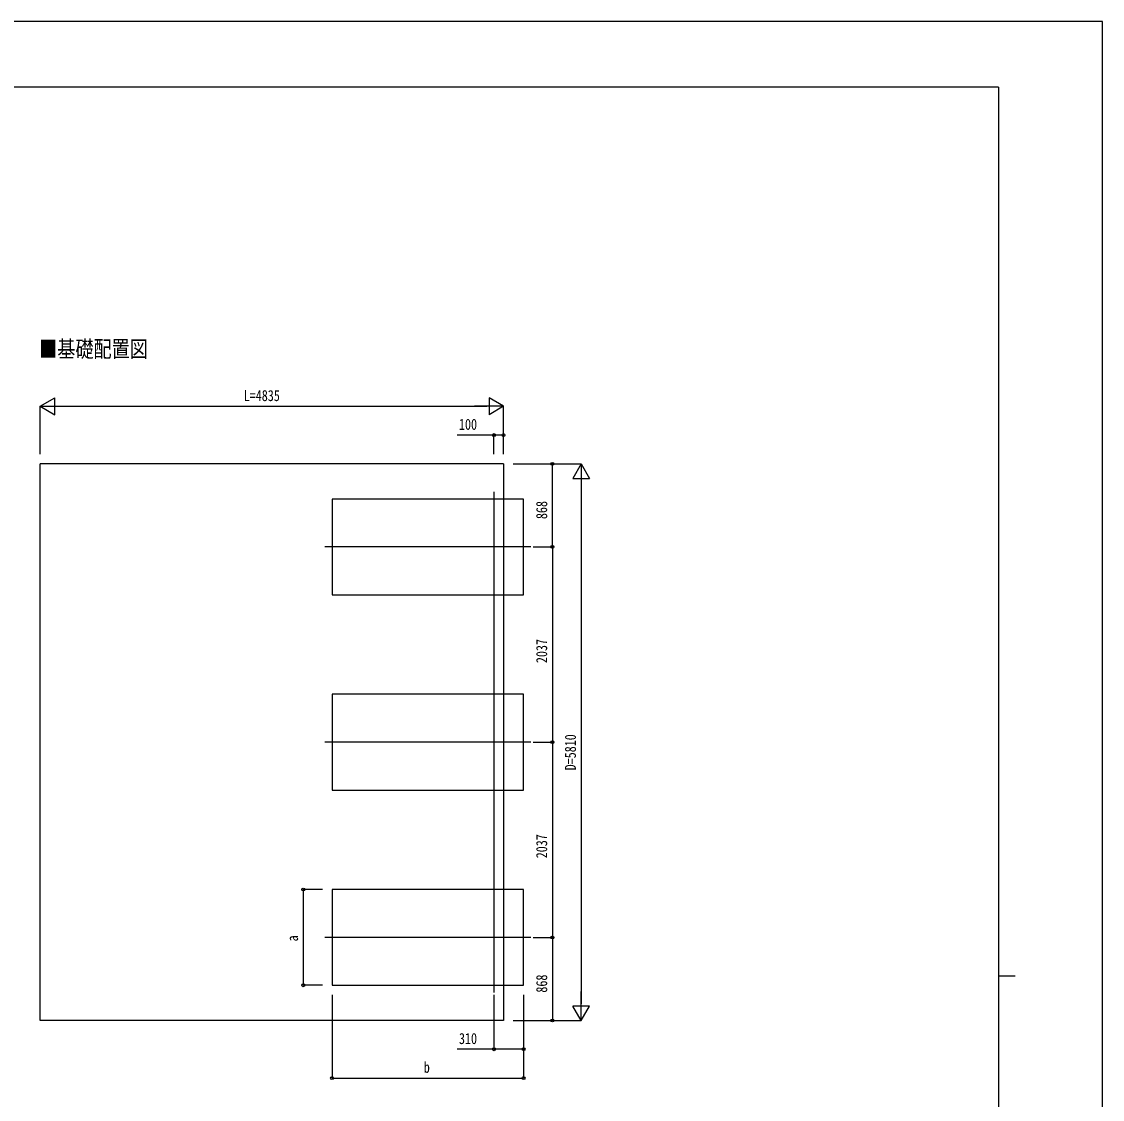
# Model space of a CAD drawing. Units: millimetres, scale not verified. Extents: x -14718 to 14718, y -10395 to 10395.
# Drawn here: x 3438 to 14718, y -853 to 10395 of the extents above; entities that cross this region are included whole.
import ezdxf
from ezdxf.enums import TextEntityAlignment as Align

# ---------------------------------------------------------------- set-up
doc = ezdxf.new("R2010")
doc.units = ezdxf.units.MM
doc.header["$LTSCALE"] = 40
for name, color, linetype in [('0-2_USER1', 3, 'Continuous'), ('0-3_YKK_12', 2, 'Continuous'), ('0-5_YKK_A1', 4, 'Continuous'), ('0-6_YKK_D', 6, 'Continuous'), ('0-7_YKK_ZWAK', 7, 'Continuous')]:
    doc.layers.add(name, color=color, linetype=linetype)
doc.styles.add('ＭＳ ゴシック', font='')
doc.styles.get('ＭＳ ゴシック').set_extended_font_data('MS Gothic')

msp = doc.modelspace()

# ---------------------------------------------------------------- linework, layer by layer
at = {"layer": '0-3_YKK_12'}
for p, q in [((8367.57, 5487.17), (8367.57, 263.17)), ((8752.57, 4912.17), (6602.57, 4912.17)), ((8752.57, 2875.17), (6602.57, 2875.17)), ((8752.57, 838.17), (6602.57, 838.17))]:
    msp.add_line(p, q, dxfattribs=at)
at = {"layer": '0-5_YKK_A1'}
for p, q in [((3632.57, -30.83), (3632.57, 5780.17)), ((8467.57, 5780.17), (3632.57, 5780.17)), ((8467.57, 5780.17), (8467.57, -29.83)), ((8467.57, -29.83), (3632.57, -29.83))]:
    msp.add_line(p, q, dxfattribs=at)
for points in [[(6677.57, 5412.17), (6677.57, 4412.17), (8677.57, 4412.17), (8677.57, 5412.17)], [(6677.57, 3375.17), (6677.57, 2375.17), (8677.57, 2375.17), (8677.57, 3375.17)], [(6677.57, 1338.17), (6677.57, 338.17), (8677.57, 338.17), (8677.57, 1338.17)]]:
    msp.add_lwpolyline(points, close=True, dxfattribs=at)
at = {"layer": '0-6_YKK_D'}
for p, q in [((3632.57, 6380.17), (3784.12, 6467.67)), ((3784.12, 6292.67), (3784.12, 6467.67)), ((8467.57, 6380.17), (8316.01, 6467.67)), ((8316.01, 6467.67), (8316.01, 6292.67)), ((3632.57, 5880.17), (3632.57, 6381.17)), ((3632.57, 6380.17), (3784.12, 6292.67)), ((3632.57, 6380.17), (3935.68, 6380.17)), ((3807.57, 6380.17), (8292.57, 6380.17)), ((8467.57, 6380.17), (8164.46, 6380.17)), ((8467.57, 6380.17), (8316.01, 6292.67)), ((8467.57, 5880.17), (8467.57, 6381.17)), ((8367.57, 5880.17), (8367.57, 6081.17)), ((8467.57, 5880.17), (8467.57, 6081.17)), ((8567.57, 5780.17), (9278.57, 5780.17)), ((8777.57, 5780.17), (8978.57, 5780.17)), ((8977.57, 4912.17), (8977.57, 5780.17)), ((9277.57, 5780.17), (9190.07, 5628.61)), ((9277.57, 5780.17), (9365.07, 5628.61)), ((9277.57, 5780.17), (9277.57, 5477.06)), ((9190.07, 5628.61), (9365.07, 5628.61)), ((9277.57, 5605.17), (9277.57, 145.17)), ((8777.57, 4912.17), (8978.57, 4912.17)), ((8777.57, 4912.17), (8978.57, 4912.17)), ((8977.57, 4912.17), (8977.57, 2875.17)), ((8777.57, 2875.17), (8978.57, 2875.17)), ((8777.57, 2875.17), (8978.57, 2875.17)), ((8977.57, 2875.17), (8977.57, 838.17)), ((6577.57, 1338.17), (6376.57, 1338.17)), ((6377.57, 1338.17), (6377.57, 338.17)), ((8777.57, 838.17), (8978.57, 838.17)), ((8777.57, 838.17), (8978.57, 838.17)), ((8977.57, 838.17), (8977.57, -29.83)), ((6577.57, 338.17), (6376.57, 338.17)), ((6677.57, 238.17), (6677.57, -630.83)), ((8367.57, 238.17), (8367.57, -330.83)), ((8677.57, 238.17), (8677.57, -630.83)), ((8677.57, 238.17), (8677.57, -330.83)), ((9277.57, -29.83), (9277.57, 273.28)), ((9277.57, -29.83), (9190.07, 121.72)), ((9365.07, 121.72), (9190.07, 121.72)), ((9277.57, -29.83), (9365.07, 121.72)), ((8567.57, -29.83), (9278.57, -29.83)), ((8777.57, -29.83), (8978.57, -29.83)), ((6677.57, -629.83), (8677.57, -629.83))]:
    msp.add_line(p, q, dxfattribs=at)
for points in [[(8467.57, 6080.17), (8367.57, 6080.17), (7982.47, 6080.17)], [(8677.57, -329.83), (8367.57, -329.83), (7982.47, -329.83)]]:
    msp.add_lwpolyline(points, dxfattribs=at)
for centre in [(8367.57, 6080.17), (8467.57, 6080.17), (8977.57, 5780.17), (8977.57, 4912.17), (8977.57, 4912.17), (8977.57, 2875.17), (8977.57, 2875.17), (6377.57, 1338.17), (8977.57, 838.17), (8977.57, 838.17), (6377.57, 338.17), (8977.57, -29.83), (8367.57, -329.83), (8677.57, -329.83), (6677.57, -629.83), (8677.57, -629.83)]:
    msp.add_circle(centre, 14.88, dxfattribs=at)
at = {"layer": '0-7_YKK_ZWAK'}
for p, q in [((13632.57, 9712.5), (-13667.43, 9712.5)), ((13632.57, 9712.5), (13632.57, -8837.5)), ((13632.57, 437.5), (13807.57, 437.5))]:
    msp.add_line(p, q, dxfattribs=at)
msp.add_lwpolyline([(-14717.5, -10395), (14717.5, -10395), (14717.5, 10395), (-14717.5, 10395)], close=True, dxfattribs=at)

# ---------------------------------------------------------------- texts
at = {"layer": '0-2_USER1', "style": 'ＭＳ ゴシック', "width": 0.8}
msp.add_text('■基礎配置図', height=173.2, dxfattribs=at).set_placement((3621.41, 6840.81), align=Align.BOTTOM_LEFT)
at = {"layer": '0-6_YKK_D', "style": 'ＭＳ ゴシック', "width": 0.8}
for s, p in [('L=4835', (5756.07, 6400.17)), ('100', (8002.47, 6100.17)), ('310', (8002.47, -309.83)), ('b', (7635.57, -609.83))]:
    msp.add_text(s, height=115.5, dxfattribs=at).set_placement(p, align=Align.BOTTOM_LEFT)
for s, p in [('868', (8957.57, 5203.37)), ('2037', (8957.57, 3700.47)), ('D=5810', (9257.57, 2581.17)), ('2037', (8957.57, 1663.47)), ('a', (6357.57, 796.17)), ('868', (8957.57, 261.37))]:
    msp.add_text(s, height=115.5, rotation=90, dxfattribs=at).set_placement(p, align=Align.BOTTOM_LEFT)

doc.saveas('drawing.dxf')
